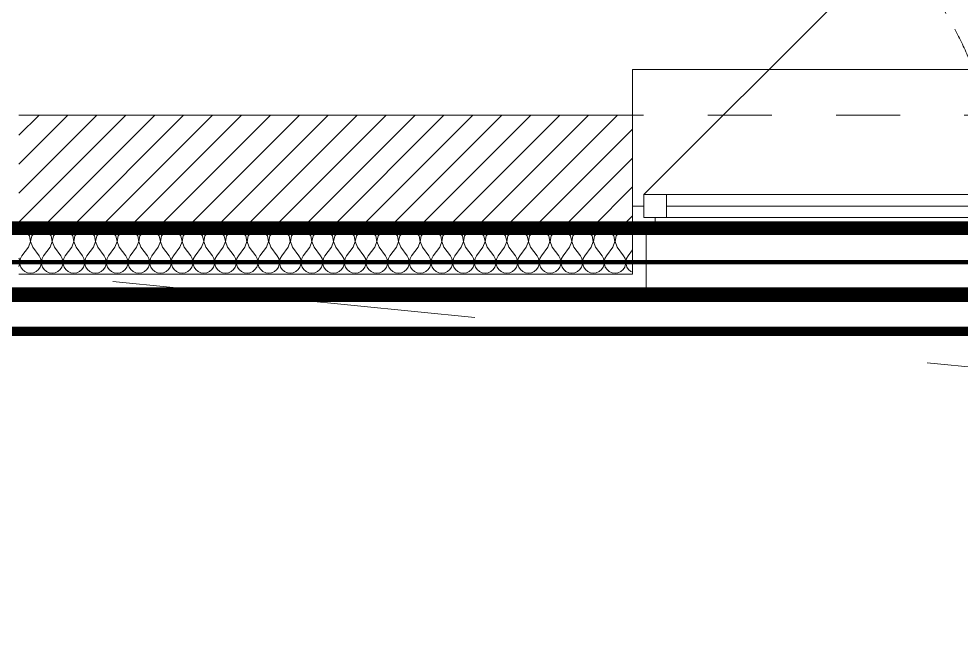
# Model space of a CAD drawing. Header units: millimetres. Extents: x 1322820 to 1391563, y 1051909 to 1098256.
# Drawn here: x 1347829 to 1349902, y 1077819 to 1079192 of the extents above; entities that cross this region are included whole.
import ezdxf

# ---------------------------------------------------------------- set-up
doc = ezdxf.new("R2010")
doc.units = ezdxf.units.MM
doc.header["$MEASUREMENT"] = 0
for name, pattern in [('AStair_dashed', [1800, 800, -1000]), ('Dashed', [282.222223, 141.111112, -141.111112]), ('DUBLU_INTRERUPT', [1.093612, 0.529167, -0.211667, 0.141111, -0.211667]), ('pard', [115, 75, -40])]:
    doc.linetypes.add(name, pattern=pattern)
doc.layers.get('0').update_dxf_attribs({"true_color": 0x787878})
for name, color, linetype, true_color in [('arhitectura - decoratii fatada', 7, 'Continuous', 0x787878), ('New_ARCHICAD Windows', 7, 'Continuous', 0x787878), ('New_rezistenta - pereti de rezistenta', 7, 'Continuous', 0x787878)]:
    doc.layers.add(name, color=color, linetype=linetype, true_color=true_color)
for name, color, linetype, lineweight, true_color in [('arhitectura - decoratii fatada_Pen_No__101', 7, 'Continuous', 13, 0x787878), ('arhitectura - desen 2D_Pen_No__2', 7, 'Continuous', 13, 0x787878), ('New_ARCHICAD Windows_Pen_No__1', 7, 'Continuous', 13, 0x787878), ('New_ARCHICAD Windows_Pen_No__21', 7, 'Continuous', 20, 0x787878), ('New_rezistenta - pereti de rezistenta_Pen_No__1', 7, 'Continuous', 13, 0x787878), ('New_rezistenta - pereti de rezistenta_Pen_No__21', 7, 'Continuous', 20, 0x787878)]:
    doc.layers.add(name, color=color, linetype=linetype, lineweight=lineweight, true_color=true_color)
for name, color, linetype in [('Circuit echipo', 7, 'Continuous'), ('circuite iluminat vitali', 1, 'Continuous'), ('circuite prize vitali', 1, 'Continuous')]:
    doc.layers.add(name, color=color, linetype=linetype)

# ---------------------------------------------------------------- blocks, each defined once
blk = doc.blocks.new('*X52', base_point=(1356235.2, 1078942.6))
at = {"layer": 'New_rezistenta - pereti de rezistenta_Pen_No__1', "color": 7, "linetype": 'Continuous', "lineweight": 13}
for p, q in [((1347830.5, 1078728.2), (1347828.5, 1078727.7)), ((1347843, 1078724.7), (1347830.5, 1078728.2)), ((1347851.8, 1078715.1), (1347843, 1078724.7)), ((1347854.2, 1078702.3), (1347851.8, 1078715.1)), ((1347856.8, 1078715.1), (1347854.4, 1078702.3)), ((1347865.6, 1078724.7), (1347856.8, 1078715.1)), ((1347878.1, 1078728.2), (1347865.6, 1078724.7)), ((1347890.6, 1078724.7), (1347878.1, 1078728.2)), ((1347899.4, 1078715.1), (1347890.6, 1078724.7)), ((1347901.8, 1078702.3), (1347899.4, 1078715.1)), ((1347904.4, 1078715.1), (1347902, 1078702.3)), ((1347913.2, 1078724.7), (1347904.4, 1078715.1)), ((1347925.7, 1078728.2), (1347913.2, 1078724.7)), ((1347938.2, 1078724.7), (1347925.7, 1078728.2)), ((1347947, 1078715.1), (1347938.2, 1078724.7)), ((1347949.4, 1078702.3), (1347947, 1078715.1)), ((1347952, 1078715.1), (1347949.6, 1078702.3)), ((1347960.8, 1078724.7), (1347952, 1078715.1)), ((1347973.3, 1078728.2), (1347960.8, 1078724.7)), ((1347985.8, 1078724.7), (1347973.3, 1078728.2)), ((1347994.6, 1078715.1), (1347985.8, 1078724.7)), ((1347997, 1078702.3), (1347994.6, 1078715.1)), ((1347999.7, 1078715.1), (1347997.2, 1078702.3)), ((1348008.4, 1078724.7), (1347999.7, 1078715.1)), ((1348021, 1078728.2), (1348008.4, 1078724.7)), ((1348033.5, 1078724.7), (1348021, 1078728.2)), ((1348042.2, 1078715.1), (1348033.5, 1078724.7)), ((1348044.7, 1078702.3), (1348042.2, 1078715.1)), ((1348047.3, 1078715.1), (1348044.9, 1078702.3)), ((1348056.1, 1078724.7), (1348047.3, 1078715.1)), ((1348068.6, 1078728.2), (1348056.1, 1078724.7)), ((1348081.1, 1078724.7), (1348068.6, 1078728.2)), ((1348089.9, 1078715.1), (1348081.1, 1078724.7)), ((1348092.3, 1078702.3), (1348089.9, 1078715.1)), ((1348094.9, 1078715.1), (1348092.5, 1078702.3)), ((1348103.7, 1078724.7), (1348094.9, 1078715.1)), ((1348116.2, 1078728.2), (1348103.7, 1078724.7)), ((1348128.7, 1078724.7), (1348116.2, 1078728.2)), ((1348137.5, 1078715.1), (1348128.7, 1078724.7)), ((1348139.9, 1078702.3), (1348137.5, 1078715.1)), ((1348142.5, 1078715.1), (1348140.1, 1078702.3)), ((1348151.3, 1078724.7), (1348142.5, 1078715.1)), ((1348163.8, 1078728.2), (1348151.3, 1078724.7)), ((1348176.3, 1078724.7), (1348163.8, 1078728.2)), ((1348185.1, 1078715.1), (1348176.3, 1078724.7)), ((1348187.5, 1078702.3), (1348185.1, 1078715.1)), ((1348190.1, 1078715.1), (1348187.7, 1078702.3)), ((1348198.9, 1078724.7), (1348190.1, 1078715.1)), ((1348211.4, 1078728.2), (1348198.9, 1078724.7)), ((1348223.9, 1078724.7), (1348211.4, 1078728.2)), ((1348232.7, 1078715.1), (1348223.9, 1078724.7)), ((1348235.1, 1078702.3), (1348232.7, 1078715.1)), ((1348237.7, 1078715.1), (1348235.3, 1078702.3)), ((1348246.5, 1078724.7), (1348237.7, 1078715.1)), ((1348259, 1078728.2), (1348246.5, 1078724.7)), ((1348271.6, 1078724.7), (1348259, 1078728.2)), ((1348280.3, 1078715.1), (1348271.6, 1078724.7)), ((1348282.8, 1078702.3), (1348280.3, 1078715.1)), ((1348285.4, 1078715.1), (1348283, 1078702.3)), ((1348294.1, 1078724.7), (1348285.4, 1078715.1)), ((1348306.7, 1078728.2), (1348294.1, 1078724.7)), ((1348319.2, 1078724.7), (1348306.7, 1078728.2)), ((1348328, 1078715.1), (1348319.2, 1078724.7)), ((1348330.4, 1078702.3), (1348328, 1078715.1)), ((1348333, 1078715.1), (1348330.6, 1078702.3)), ((1348341.8, 1078724.7), (1348333, 1078715.1)), ((1348354.3, 1078728.2), (1348341.8, 1078724.7)), ((1348366.8, 1078724.7), (1348354.3, 1078728.2)), ((1348375.6, 1078715.1), (1348366.8, 1078724.7)), ((1348378, 1078702.3), (1348375.6, 1078715.1)), ((1348380.6, 1078715.1), (1348378.2, 1078702.3)), ((1348389.4, 1078724.7), (1348380.6, 1078715.1)), ((1348401.9, 1078728.2), (1348389.4, 1078724.7)), ((1348414.4, 1078724.7), (1348401.9, 1078728.2)), ((1348423.2, 1078715.1), (1348414.4, 1078724.7)), ((1348425.6, 1078702.3), (1348423.2, 1078715.1)), ((1348428.2, 1078715.1), (1348425.8, 1078702.3)), ((1348437, 1078724.7), (1348428.2, 1078715.1)), ((1348449.5, 1078728.2), (1348437, 1078724.7)), ((1348462, 1078724.7), (1348449.5, 1078728.2)), ((1348470.8, 1078715.1), (1348462, 1078724.7)), ((1348473.2, 1078702.3), (1348470.8, 1078715.1)), ((1348475.8, 1078715.1), (1348473.4, 1078702.3)), ((1348484.6, 1078724.7), (1348475.8, 1078715.1)), ((1348497.1, 1078728.2), (1348484.6, 1078724.7)), ((1348509.7, 1078724.7), (1348497.1, 1078728.2)), ((1348518.4, 1078715.1), (1348509.7, 1078724.7)), ((1348520.9, 1078702.3), (1348518.4, 1078715.1)), ((1348523.5, 1078715.1), (1348521, 1078702.3)), ((1348532.2, 1078724.7), (1348523.5, 1078715.1)), ((1348544.8, 1078728.2), (1348532.2, 1078724.7)), ((1348557.3, 1078724.7), (1348544.8, 1078728.2)), ((1348566.1, 1078715.1), (1348557.3, 1078724.7)), ((1348568.5, 1078702.3), (1348566.1, 1078715.1)), ((1348571.1, 1078715.1), (1348568.7, 1078702.3)), ((1348579.9, 1078724.7), (1348571.1, 1078715.1)), ((1348592.4, 1078728.2), (1348579.9, 1078724.7)), ((1348604.9, 1078724.7), (1348592.4, 1078728.2)), ((1348613.7, 1078715.1), (1348604.9, 1078724.7)), ((1348616.1, 1078702.3), (1348613.7, 1078715.1)), ((1348618.7, 1078715.1), (1348616.3, 1078702.3)), ((1348627.5, 1078724.7), (1348618.7, 1078715.1)), ((1348640, 1078728.2), (1348627.5, 1078724.7)), ((1348652.5, 1078724.7), (1348640, 1078728.2)), ((1348661.3, 1078715.1), (1348652.5, 1078724.7)), ((1348663.7, 1078702.3), (1348661.3, 1078715.1)), ((1348666.3, 1078715.1), (1348663.9, 1078702.3)), ((1348675.1, 1078724.7), (1348666.3, 1078715.1)), ((1348687.6, 1078728.2), (1348675.1, 1078724.7)), ((1348700.1, 1078724.7), (1348687.6, 1078728.2)), ((1348708.9, 1078715.1), (1348700.1, 1078724.7)), ((1348711.3, 1078702.3), (1348708.9, 1078715.1)), ((1348713.9, 1078715.1), (1348711.5, 1078702.3)), ((1348722.7, 1078724.7), (1348713.9, 1078715.1)), ((1348735.2, 1078728.2), (1348722.7, 1078724.7)), ((1348747.8, 1078724.7), (1348735.2, 1078728.2)), ((1348756.5, 1078715.1), (1348747.8, 1078724.7)), ((1348758.9, 1078702.3), (1348756.5, 1078715.1)), ((1348761.6, 1078715.1), (1348759.1, 1078702.3)), ((1348770.3, 1078724.7), (1348761.6, 1078715.1)), ((1348782.9, 1078728.2), (1348770.3, 1078724.7)), ((1348795.4, 1078724.7), (1348782.9, 1078728.2)), ((1348804.2, 1078715.1), (1348795.4, 1078724.7)), ((1348806.6, 1078702.3), (1348804.2, 1078715.1)), ((1348809.2, 1078715.1), (1348806.8, 1078702.3)), ((1348818, 1078724.7), (1348809.2, 1078715.1)), ((1348830.5, 1078728.2), (1348818, 1078724.7)), ((1348843, 1078724.7), (1348830.5, 1078728.2)), ((1348851.8, 1078715.1), (1348843, 1078724.7)), ((1348854.2, 1078702.3), (1348851.8, 1078715.1)), ((1348856.8, 1078715.1), (1348854.4, 1078702.3)), ((1348865.6, 1078724.7), (1348856.8, 1078715.1)), ((1348878.1, 1078728.2), (1348865.6, 1078724.7)), ((1348890.6, 1078724.7), (1348878.1, 1078728.2)), ((1348899.4, 1078715.1), (1348890.6, 1078724.7)), ((1348901.8, 1078702.3), (1348899.4, 1078715.1)), ((1348904.4, 1078715.1), (1348902, 1078702.3)), ((1348913.2, 1078724.7), (1348904.4, 1078715.1)), ((1348925.7, 1078728.2), (1348913.2, 1078724.7)), ((1348938.2, 1078724.7), (1348925.7, 1078728.2)), ((1348947, 1078715.1), (1348938.2, 1078724.7)), ((1348949.4, 1078702.3), (1348947, 1078715.1)), ((1348952, 1078715.1), (1348949.6, 1078702.3)), ((1348960.8, 1078724.7), (1348952, 1078715.1)), ((1348973.3, 1078728.2), (1348960.8, 1078724.7)), ((1348985.8, 1078724.7), (1348973.3, 1078728.2)), ((1348994.6, 1078715.1), (1348985.8, 1078724.7)), ((1348997, 1078702.3), (1348994.6, 1078715.1)), ((1348999.7, 1078715.1), (1348997.2, 1078702.3)), ((1349008.4, 1078724.7), (1348999.7, 1078715.1)), ((1349021, 1078728.2), (1349008.4, 1078724.7)), ((1349033.5, 1078724.7), (1349021, 1078728.2)), ((1349042.2, 1078715.1), (1349033.5, 1078724.7)), ((1349044.7, 1078702.3), (1349042.2, 1078715.1)), ((1349047.3, 1078715.1), (1349044.9, 1078702.3)), ((1349056.1, 1078724.7), (1349047.3, 1078715.1)), ((1349068.6, 1078728.2), (1349056.1, 1078724.7)), ((1349081.1, 1078724.7), (1349068.6, 1078728.2)), ((1349089.9, 1078715.1), (1349081.1, 1078724.7)), ((1349092.3, 1078702.3), (1349089.9, 1078715.1)), ((1349094.9, 1078715.1), (1349092.5, 1078702.3)), ((1349103.7, 1078724.7), (1349094.9, 1078715.1)), ((1349116.2, 1078728.2), (1349103.7, 1078724.7)), ((1349128.7, 1078724.7), (1349116.2, 1078728.2)), ((1349137.5, 1078715.1), (1349128.7, 1078724.7)), ((1349139.9, 1078702.3), (1349137.5, 1078715.1)), ((1349142.5, 1078715.1), (1349140.1, 1078702.3)), ((1349151.3, 1078724.7), (1349142.5, 1078715.1)), ((1349163.8, 1078728.2), (1349151.3, 1078724.7)), ((1349176.3, 1078724.7), (1349163.8, 1078728.2)), ((1349178.5, 1078722.3), (1349176.3, 1078724.7)), ((1347849.5, 1078690.1), (1347854.2, 1078702.3)), ((1347854.4, 1078702.3), (1347859, 1078690.1)), ((1347897.1, 1078690.1), (1347901.8, 1078702.3)), ((1347902, 1078702.3), (1347906.7, 1078690.1)), ((1347944.8, 1078690.1), (1347949.4, 1078702.3)), ((1347949.6, 1078702.3), (1347954.3, 1078690.1)), ((1347992.4, 1078690.1), (1347997, 1078702.3)), ((1347997.2, 1078702.3), (1348001.9, 1078690.1)), ((1348040, 1078690.1), (1348044.7, 1078702.3)), ((1348044.9, 1078702.3), (1348049.5, 1078690.1)), ((1348087.6, 1078690.1), (1348092.3, 1078702.3)), ((1348092.5, 1078702.3), (1348097.1, 1078690.1)), ((1348135.2, 1078690.1), (1348139.9, 1078702.3)), ((1348140.1, 1078702.3), (1348144.8, 1078690.1)), ((1348182.9, 1078690.1), (1348187.5, 1078702.3)), ((1348187.7, 1078702.3), (1348192.4, 1078690.1)), ((1348230.5, 1078690.1), (1348235.1, 1078702.3)), ((1348235.3, 1078702.3), (1348240, 1078690.1)), ((1348278.1, 1078690.1), (1348282.8, 1078702.3)), ((1348283, 1078702.3), (1348287.6, 1078690.1)), ((1348325.7, 1078690.1), (1348330.4, 1078702.3)), ((1348330.6, 1078702.3), (1348335.2, 1078690.1)), ((1348373.3, 1078690.1), (1348378, 1078702.3)), ((1348378.2, 1078702.3), (1348382.9, 1078690.1)), ((1348421, 1078690.1), (1348425.6, 1078702.3)), ((1348425.8, 1078702.3), (1348430.5, 1078690.1)), ((1348468.6, 1078690.1), (1348473.2, 1078702.3)), ((1348473.4, 1078702.3), (1348478.1, 1078690.1)), ((1348516.2, 1078690.1), (1348520.9, 1078702.3)), ((1348521, 1078702.3), (1348525.7, 1078690.1)), ((1348563.8, 1078690.1), (1348568.5, 1078702.3)), ((1348568.7, 1078702.3), (1348573.3, 1078690.1)), ((1348611.4, 1078690.1), (1348616.1, 1078702.3)), ((1348616.3, 1078702.3), (1348621, 1078690.1)), ((1348659, 1078690.1), (1348663.7, 1078702.3)), ((1348663.9, 1078702.3), (1348668.6, 1078690.1)), ((1348706.7, 1078690.1), (1348711.3, 1078702.3)), ((1348711.5, 1078702.3), (1348716.2, 1078690.1)), ((1348754.3, 1078690.1), (1348758.9, 1078702.3)), ((1348759.1, 1078702.3), (1348763.8, 1078690.1)), ((1348801.9, 1078690.1), (1348806.6, 1078702.3)), ((1348806.8, 1078702.3), (1348811.4, 1078690.1)), ((1348849.5, 1078690.1), (1348854.2, 1078702.3)), ((1348854.4, 1078702.3), (1348859, 1078690.1)), ((1348897.1, 1078690.1), (1348901.8, 1078702.3)), ((1348902, 1078702.3), (1348906.7, 1078690.1)), ((1348944.8, 1078690.1), (1348949.4, 1078702.3)), ((1348949.6, 1078702.3), (1348954.3, 1078690.1)), ((1348992.4, 1078690.1), (1348997, 1078702.3)), ((1348997.2, 1078702.3), (1349001.9, 1078690.1)), ((1349040, 1078690.1), (1349044.7, 1078702.3)), ((1349044.9, 1078702.3), (1349049.5, 1078690.1)), ((1349087.6, 1078690.1), (1349092.3, 1078702.3)), ((1349092.5, 1078702.3), (1349097.1, 1078690.1)), ((1349135.2, 1078690.1), (1349139.9, 1078702.3)), ((1349140.1, 1078702.3), (1349144.8, 1078690.1)), ((1347849.5, 1078690.1), (1347835.2, 1078671.1)), ((1347859, 1078690.1), (1347873.3, 1078671.1)), ((1347897.1, 1078690.1), (1347882.9, 1078671.1)), ((1347906.7, 1078690.1), (1347921, 1078671.1)), ((1347944.8, 1078690.1), (1347930.5, 1078671.1)), ((1347954.3, 1078690.1), (1347968.6, 1078671.1)), ((1347992.4, 1078690.1), (1347978.1, 1078671.1)), ((1348001.9, 1078690.1), (1348016.2, 1078671.1)), ((1348040, 1078690.1), (1348025.7, 1078671.1)), ((1348049.5, 1078690.1), (1348063.8, 1078671.1)), ((1348087.6, 1078690.1), (1348073.3, 1078671.1)), ((1348097.1, 1078690.1), (1348111.4, 1078671.1)), ((1348135.2, 1078690.1), (1348121, 1078671.1)), ((1348144.8, 1078690.1), (1348159, 1078671.1)), ((1348182.9, 1078690.1), (1348168.6, 1078671.1)), ((1348192.4, 1078690.1), (1348206.7, 1078671.1)), ((1348230.5, 1078690.1), (1348216.2, 1078671.1)), ((1348240, 1078690.1), (1348254.3, 1078671.1)), ((1348278.1, 1078690.1), (1348263.8, 1078671.1)), ((1348287.6, 1078690.1), (1348301.9, 1078671.1)), ((1348325.7, 1078690.1), (1348311.4, 1078671.1)), ((1348335.2, 1078690.1), (1348349.5, 1078671.1)), ((1348373.3, 1078690.1), (1348359, 1078671.1)), ((1348382.9, 1078690.1), (1348397.1, 1078671.1)), ((1348421, 1078690.1), (1348406.7, 1078671.1)), ((1348430.5, 1078690.1), (1348444.8, 1078671.1)), ((1348468.6, 1078690.1), (1348454.3, 1078671.1)), ((1348478.1, 1078690.1), (1348492.4, 1078671.1)), ((1348516.2, 1078690.1), (1348501.9, 1078671.1)), ((1348525.7, 1078690.1), (1348540, 1078671.1)), ((1348563.8, 1078690.1), (1348549.5, 1078671.1)), ((1348573.3, 1078690.1), (1348587.6, 1078671.1)), ((1348611.4, 1078690.1), (1348597.1, 1078671.1)), ((1348621, 1078690.1), (1348635.2, 1078671.1)), ((1348659, 1078690.1), (1348644.8, 1078671.1)), ((1348668.6, 1078690.1), (1348682.9, 1078671.1)), ((1348706.7, 1078690.1), (1348692.4, 1078671.1)), ((1348716.2, 1078690.1), (1348730.5, 1078671.1)), ((1348754.3, 1078690.1), (1348740, 1078671.1)), ((1348763.8, 1078690.1), (1348778.1, 1078671.1)), ((1348801.9, 1078690.1), (1348787.6, 1078671.1)), ((1348811.4, 1078690.1), (1348825.7, 1078671.1)), ((1348849.5, 1078690.1), (1348835.2, 1078671.1)), ((1348859, 1078690.1), (1348873.3, 1078671.1)), ((1348897.1, 1078690.1), (1348882.9, 1078671.1)), ((1348906.7, 1078690.1), (1348921, 1078671.1)), ((1348944.8, 1078690.1), (1348930.5, 1078671.1)), ((1348954.3, 1078690.1), (1348968.6, 1078671.1)), ((1348992.4, 1078690.1), (1348978.1, 1078671.1)), ((1349001.9, 1078690.1), (1349016.2, 1078671.1)), ((1349040, 1078690.1), (1349025.7, 1078671.1)), ((1349049.5, 1078690.1), (1349063.8, 1078671.1)), ((1349087.6, 1078690.1), (1349073.3, 1078671.1)), ((1349097.1, 1078690.1), (1349111.4, 1078671.1)), ((1349135.2, 1078690.1), (1349121, 1078671.1)), ((1349144.8, 1078690.1), (1349159, 1078671.1)), ((1349178.5, 1078684.3), (1349168.6, 1078671.1)), ((1347828.9, 1078665.3), (1347828.5, 1078666)), ((1347828.5, 1078647.7), (1347830.1, 1078652.4)), ((1347830.4, 1078658.9), (1347828.9, 1078665.3)), ((1347830.1, 1078652.4), (1347830.4, 1078658.9)), ((1347832.1, 1078665.3), (1347830.6, 1078658.9)), ((1347830.6, 1078658.9), (1347830.9, 1078652.4)), ((1347830.9, 1078652.4), (1347833, 1078646.1)), ((1347835.2, 1078671.1), (1347832.1, 1078665.3)), ((1347876.5, 1078665.3), (1347873.3, 1078671.1)), ((1347875.6, 1078646.1), (1347877.7, 1078652.4)), ((1347878, 1078658.9), (1347876.5, 1078665.3)), ((1347877.7, 1078652.4), (1347878, 1078658.9)), ((1347879.7, 1078665.3), (1347878.2, 1078658.9)), ((1347878.2, 1078658.9), (1347878.5, 1078652.4)), ((1347878.5, 1078652.4), (1347880.6, 1078646.1)), ((1347882.9, 1078671.1), (1347879.7, 1078665.3)), ((1347924.1, 1078665.3), (1347921, 1078671.1)), ((1347923.2, 1078646.1), (1347925.3, 1078652.4)), ((1347925.6, 1078658.9), (1347924.1, 1078665.3)), ((1347925.3, 1078652.4), (1347925.6, 1078658.9)), ((1347927.3, 1078665.3), (1347925.8, 1078658.9)), ((1347925.8, 1078658.9), (1347926.1, 1078652.4)), ((1347926.1, 1078652.4), (1347928.2, 1078646.1)), ((1347930.5, 1078671.1), (1347927.3, 1078665.3)), ((1347971.7, 1078665.3), (1347968.6, 1078671.1)), ((1347970.8, 1078646.1), (1347972.9, 1078652.4)), ((1347973.2, 1078658.9), (1347971.7, 1078665.3)), ((1347972.9, 1078652.4), (1347973.2, 1078658.9)), ((1347974.9, 1078665.3), (1347973.4, 1078658.9)), ((1347973.4, 1078658.9), (1347973.7, 1078652.4)), ((1347973.7, 1078652.4), (1347975.8, 1078646.1)), ((1347978.1, 1078671.1), (1347974.9, 1078665.3)), ((1348019.4, 1078665.3), (1348016.2, 1078671.1)), ((1348018.4, 1078646.1), (1348020.5, 1078652.4)), ((1348020.9, 1078658.9), (1348019.4, 1078665.3)), ((1348020.5, 1078652.4), (1348020.9, 1078658.9)), ((1348022.5, 1078665.3), (1348021, 1078658.9)), ((1348021, 1078658.9), (1348021.4, 1078652.4)), ((1348021.4, 1078652.4), (1348023.5, 1078646.1)), ((1348025.7, 1078671.1), (1348022.5, 1078665.3)), ((1348067, 1078665.3), (1348063.8, 1078671.1)), ((1348066.1, 1078646.1), (1348068.2, 1078652.4)), ((1348068.5, 1078658.9), (1348067, 1078665.3)), ((1348068.2, 1078652.4), (1348068.5, 1078658.9)), ((1348070.2, 1078665.3), (1348068.7, 1078658.9)), ((1348068.7, 1078658.9), (1348069, 1078652.4)), ((1348069, 1078652.4), (1348071.1, 1078646.1)), ((1348073.3, 1078671.1), (1348070.2, 1078665.3)), ((1348114.6, 1078665.3), (1348111.4, 1078671.1)), ((1348113.7, 1078646.1), (1348115.8, 1078652.4)), ((1348116.1, 1078658.9), (1348114.6, 1078665.3)), ((1348115.8, 1078652.4), (1348116.1, 1078658.9)), ((1348117.8, 1078665.3), (1348116.3, 1078658.9)), ((1348116.3, 1078658.9), (1348116.6, 1078652.4)), ((1348116.6, 1078652.4), (1348118.7, 1078646.1)), ((1348121, 1078671.1), (1348117.8, 1078665.3)), ((1348162.2, 1078665.3), (1348159, 1078671.1)), ((1348161.3, 1078646.1), (1348163.4, 1078652.4)), ((1348163.7, 1078658.9), (1348162.2, 1078665.3)), ((1348163.4, 1078652.4), (1348163.7, 1078658.9)), ((1348165.4, 1078665.3), (1348163.9, 1078658.9)), ((1348163.9, 1078658.9), (1348164.2, 1078652.4)), ((1348164.2, 1078652.4), (1348166.3, 1078646.1)), ((1348168.6, 1078671.1), (1348165.4, 1078665.3)), ((1348209.8, 1078665.3), (1348206.7, 1078671.1)), ((1348208.9, 1078646.1), (1348211, 1078652.4)), ((1348211.3, 1078658.9), (1348209.8, 1078665.3)), ((1348211, 1078652.4), (1348211.3, 1078658.9)), ((1348213, 1078665.3), (1348211.5, 1078658.9)), ((1348211.5, 1078658.9), (1348211.8, 1078652.4)), ((1348211.8, 1078652.4), (1348213.9, 1078646.1)), ((1348216.2, 1078671.1), (1348213, 1078665.3)), ((1348257.5, 1078665.3), (1348254.3, 1078671.1)), ((1348256.5, 1078646.1), (1348258.6, 1078652.4)), ((1348258.9, 1078658.9), (1348257.5, 1078665.3)), ((1348258.6, 1078652.4), (1348258.9, 1078658.9)), ((1348260.6, 1078665.3), (1348259.1, 1078658.9)), ((1348259.1, 1078658.9), (1348259.5, 1078652.4)), ((1348259.5, 1078652.4), (1348261.6, 1078646.1)), ((1348263.8, 1078671.1), (1348260.6, 1078665.3)), ((1348305.1, 1078665.3), (1348301.9, 1078671.1)), ((1348304.2, 1078646.1), (1348306.3, 1078652.4)), ((1348306.6, 1078658.9), (1348305.1, 1078665.3)), ((1348306.3, 1078652.4), (1348306.6, 1078658.9)), ((1348308.2, 1078665.3), (1348306.8, 1078658.9)), ((1348306.8, 1078658.9), (1348307.1, 1078652.4)), ((1348307.1, 1078652.4), (1348309.2, 1078646.1)), ((1348311.4, 1078671.1), (1348308.2, 1078665.3)), ((1348352.7, 1078665.3), (1348349.5, 1078671.1)), ((1348351.8, 1078646.1), (1348353.9, 1078652.4)), ((1348354.2, 1078658.9), (1348352.7, 1078665.3)), ((1348353.9, 1078652.4), (1348354.2, 1078658.9)), ((1348355.9, 1078665.3), (1348354.4, 1078658.9)), ((1348354.4, 1078658.9), (1348354.7, 1078652.4)), ((1348354.7, 1078652.4), (1348356.8, 1078646.1)), ((1348359, 1078671.1), (1348355.9, 1078665.3)), ((1348400.3, 1078665.3), (1348397.1, 1078671.1)), ((1348399.4, 1078646.1), (1348401.5, 1078652.4)), ((1348401.8, 1078658.9), (1348400.3, 1078665.3)), ((1348401.5, 1078652.4), (1348401.8, 1078658.9)), ((1348403.5, 1078665.3), (1348402, 1078658.9)), ((1348402, 1078658.9), (1348402.3, 1078652.4)), ((1348402.3, 1078652.4), (1348404.4, 1078646.1)), ((1348406.7, 1078671.1), (1348403.5, 1078665.3)), ((1348447.9, 1078665.3), (1348444.8, 1078671.1)), ((1348447, 1078646.1), (1348449.1, 1078652.4)), ((1348449.4, 1078658.9), (1348447.9, 1078665.3)), ((1348449.1, 1078652.4), (1348449.4, 1078658.9)), ((1348451.1, 1078665.3), (1348449.6, 1078658.9)), ((1348449.6, 1078658.9), (1348449.9, 1078652.4)), ((1348449.9, 1078652.4), (1348452, 1078646.1)), ((1348454.3, 1078671.1), (1348451.1, 1078665.3)), ((1348495.6, 1078665.3), (1348492.4, 1078671.1)), ((1348494.6, 1078646.1), (1348496.7, 1078652.4)), ((1348497, 1078658.9), (1348495.6, 1078665.3)), ((1348496.7, 1078652.4), (1348497, 1078658.9)), ((1348498.7, 1078665.3), (1348497.2, 1078658.9)), ((1348497.2, 1078658.9), (1348497.6, 1078652.4)), ((1348497.6, 1078652.4), (1348499.7, 1078646.1)), ((1348501.9, 1078671.1), (1348498.7, 1078665.3)), ((1348543.2, 1078665.3), (1348540, 1078671.1)), ((1348542.2, 1078646.1), (1348544.3, 1078652.4)), ((1348544.7, 1078658.9), (1348543.2, 1078665.3)), ((1348544.3, 1078652.4), (1348544.7, 1078658.9)), ((1348546.3, 1078665.3), (1348544.9, 1078658.9)), ((1348544.9, 1078658.9), (1348545.2, 1078652.4)), ((1348545.2, 1078652.4), (1348547.3, 1078646.1)), ((1348549.5, 1078671.1), (1348546.3, 1078665.3)), ((1348590.8, 1078665.3), (1348587.6, 1078671.1)), ((1348589.9, 1078646.1), (1348592, 1078652.4)), ((1348592.3, 1078658.9), (1348590.8, 1078665.3)), ((1348592, 1078652.4), (1348592.3, 1078658.9)), ((1348594, 1078665.3), (1348592.5, 1078658.9)), ((1348592.5, 1078658.9), (1348592.8, 1078652.4)), ((1348592.8, 1078652.4), (1348594.9, 1078646.1)), ((1348597.1, 1078671.1), (1348594, 1078665.3)), ((1348638.4, 1078665.3), (1348635.2, 1078671.1)), ((1348637.5, 1078646.1), (1348639.6, 1078652.4)), ((1348639.9, 1078658.9), (1348638.4, 1078665.3)), ((1348639.6, 1078652.4), (1348639.9, 1078658.9)), ((1348641.6, 1078665.3), (1348640.1, 1078658.9)), ((1348640.1, 1078658.9), (1348640.4, 1078652.4)), ((1348640.4, 1078652.4), (1348642.5, 1078646.1)), ((1348644.8, 1078671.1), (1348641.6, 1078665.3)), ((1348686, 1078665.3), (1348682.9, 1078671.1)), ((1348685.1, 1078646.1), (1348687.2, 1078652.4)), ((1348687.5, 1078658.9), (1348686, 1078665.3)), ((1348687.2, 1078652.4), (1348687.5, 1078658.9)), ((1348689.2, 1078665.3), (1348687.7, 1078658.9)), ((1348687.7, 1078658.9), (1348688, 1078652.4)), ((1348688, 1078652.4), (1348690.1, 1078646.1)), ((1348692.4, 1078671.1), (1348689.2, 1078665.3)), ((1348733.7, 1078665.3), (1348730.5, 1078671.1)), ((1348732.7, 1078646.1), (1348734.8, 1078652.4)), ((1348735.1, 1078658.9), (1348733.7, 1078665.3)), ((1348734.8, 1078652.4), (1348735.1, 1078658.9)), ((1348736.8, 1078665.3), (1348735.3, 1078658.9)), ((1348735.3, 1078658.9), (1348735.7, 1078652.4)), ((1348735.7, 1078652.4), (1348737.7, 1078646.1)), ((1348740, 1078671.1), (1348736.8, 1078665.3)), ((1348781.3, 1078665.3), (1348778.1, 1078671.1)), ((1348780.3, 1078646.1), (1348782.4, 1078652.4)), ((1348782.8, 1078658.9), (1348781.3, 1078665.3)), ((1348782.4, 1078652.4), (1348782.8, 1078658.9)), ((1348784.4, 1078665.3), (1348783, 1078658.9)), ((1348783, 1078658.9), (1348783.3, 1078652.4)), ((1348783.3, 1078652.4), (1348785.4, 1078646.1)), ((1348787.6, 1078671.1), (1348784.4, 1078665.3)), ((1348828.9, 1078665.3), (1348825.7, 1078671.1)), ((1348828, 1078646.1), (1348830.1, 1078652.4)), ((1348830.4, 1078658.9), (1348828.9, 1078665.3)), ((1348830.1, 1078652.4), (1348830.4, 1078658.9)), ((1348832.1, 1078665.3), (1348830.6, 1078658.9)), ((1348830.6, 1078658.9), (1348830.9, 1078652.4)), ((1348830.9, 1078652.4), (1348833, 1078646.1)), ((1348835.2, 1078671.1), (1348832.1, 1078665.3)), ((1348876.5, 1078665.3), (1348873.3, 1078671.1)), ((1348875.6, 1078646.1), (1348877.7, 1078652.4)), ((1348878, 1078658.9), (1348876.5, 1078665.3)), ((1348877.7, 1078652.4), (1348878, 1078658.9)), ((1348879.7, 1078665.3), (1348878.2, 1078658.9)), ((1348878.2, 1078658.9), (1348878.5, 1078652.4)), ((1348878.5, 1078652.4), (1348880.6, 1078646.1)), ((1348882.9, 1078671.1), (1348879.7, 1078665.3)), ((1348924.1, 1078665.3), (1348921, 1078671.1)), ((1348923.2, 1078646.1), (1348925.3, 1078652.4)), ((1348925.6, 1078658.9), (1348924.1, 1078665.3)), ((1348925.3, 1078652.4), (1348925.6, 1078658.9)), ((1348927.3, 1078665.3), (1348925.8, 1078658.9)), ((1348925.8, 1078658.9), (1348926.1, 1078652.4)), ((1348926.1, 1078652.4), (1348928.2, 1078646.1)), ((1348930.5, 1078671.1), (1348927.3, 1078665.3)), ((1348971.7, 1078665.3), (1348968.6, 1078671.1)), ((1348970.8, 1078646.1), (1348972.9, 1078652.4)), ((1348973.2, 1078658.9), (1348971.7, 1078665.3)), ((1348972.9, 1078652.4), (1348973.2, 1078658.9)), ((1348974.9, 1078665.3), (1348973.4, 1078658.9)), ((1348973.4, 1078658.9), (1348973.7, 1078652.4)), ((1348973.7, 1078652.4), (1348975.8, 1078646.1)), ((1348978.1, 1078671.1), (1348974.9, 1078665.3)), ((1349019.4, 1078665.3), (1349016.2, 1078671.1)), ((1349018.4, 1078646.1), (1349020.5, 1078652.4)), ((1349020.9, 1078658.9), (1349019.4, 1078665.3)), ((1349020.5, 1078652.4), (1349020.9, 1078658.9)), ((1349022.5, 1078665.3), (1349021, 1078658.9)), ((1349021, 1078658.9), (1349021.4, 1078652.4)), ((1349021.4, 1078652.4), (1349023.5, 1078646.1)), ((1349025.7, 1078671.1), (1349022.5, 1078665.3)), ((1349067, 1078665.3), (1349063.8, 1078671.1)), ((1349066.1, 1078646.1), (1349068.2, 1078652.4)), ((1349068.5, 1078658.9), (1349067, 1078665.3)), ((1349068.2, 1078652.4), (1349068.5, 1078658.9)), ((1349070.2, 1078665.3), (1349068.7, 1078658.9)), ((1349068.7, 1078658.9), (1349069, 1078652.4)), ((1349069, 1078652.4), (1349071.1, 1078646.1)), ((1349073.3, 1078671.1), (1349070.2, 1078665.3)), ((1349114.6, 1078665.3), (1349111.4, 1078671.1)), ((1349113.7, 1078646.1), (1349115.8, 1078652.4)), ((1349116.1, 1078658.9), (1349114.6, 1078665.3)), ((1349115.8, 1078652.4), (1349116.1, 1078658.9)), ((1349117.8, 1078665.3), (1349116.3, 1078658.9)), ((1349116.3, 1078658.9), (1349116.6, 1078652.4)), ((1349116.6, 1078652.4), (1349118.7, 1078646.1)), ((1349121, 1078671.1), (1349117.8, 1078665.3)), ((1349162.2, 1078665.3), (1349159, 1078671.1)), ((1349161.3, 1078646.1), (1349163.4, 1078652.4)), ((1349163.7, 1078658.9), (1349162.2, 1078665.3)), ((1349163.4, 1078652.4), (1349163.7, 1078658.9)), ((1349165.4, 1078665.3), (1349163.9, 1078658.9)), ((1349163.9, 1078658.9), (1349164.2, 1078652.4)), ((1349164.2, 1078652.4), (1349166.3, 1078646.1)), ((1349168.6, 1078671.1), (1349165.4, 1078665.3)), ((1347833, 1078646.1), (1347836.7, 1078640.7)), ((1347836.7, 1078640.7), (1347841.8, 1078636.5)), ((1347841.8, 1078636.5), (1347847.8, 1078633.9)), ((1347847.8, 1078633.9), (1347854.3, 1078633)), ((1347854.3, 1078633), (1347860.8, 1078633.9)), ((1347860.8, 1078633.9), (1347866.8, 1078636.5)), ((1347866.8, 1078636.5), (1347871.9, 1078640.7)), ((1347871.9, 1078640.7), (1347875.6, 1078646.1)), ((1347880.6, 1078646.1), (1347884.3, 1078640.7)), ((1347884.3, 1078640.7), (1347889.4, 1078636.5)), ((1347889.4, 1078636.5), (1347895.4, 1078633.9)), ((1347895.4, 1078633.9), (1347901.9, 1078633)), ((1347901.9, 1078633), (1347908.4, 1078633.9)), ((1347908.4, 1078633.9), (1347914.4, 1078636.5)), ((1347914.4, 1078636.5), (1347919.5, 1078640.7)), ((1347919.5, 1078640.7), (1347923.2, 1078646.1)), ((1347928.2, 1078646.1), (1347931.9, 1078640.7)), ((1347931.9, 1078640.7), (1347937, 1078636.5)), ((1347937, 1078636.5), (1347943, 1078633.9)), ((1347943, 1078633.9), (1347949.5, 1078633)), ((1347949.5, 1078633), (1347956, 1078633.9)), ((1347956, 1078633.9), (1347962, 1078636.5)), ((1347962, 1078636.5), (1347967.1, 1078640.7)), ((1347967.1, 1078640.7), (1347970.8, 1078646.1)), ((1347975.8, 1078646.1), (1347979.6, 1078640.7)), ((1347979.6, 1078640.7), (1347984.6, 1078636.5)), ((1347984.6, 1078636.5), (1347990.6, 1078633.9)), ((1347990.6, 1078633.9), (1347997.1, 1078633)), ((1347997.1, 1078633), (1348003.6, 1078633.9)), ((1348003.6, 1078633.9), (1348009.7, 1078636.5)), ((1348009.7, 1078636.5), (1348014.7, 1078640.7)), ((1348014.7, 1078640.7), (1348018.4, 1078646.1)), ((1348023.5, 1078646.1), (1348027.2, 1078640.7)), ((1348027.2, 1078640.7), (1348032.2, 1078636.5)), ((1348032.2, 1078636.5), (1348038.3, 1078633.9)), ((1348038.3, 1078633.9), (1348044.8, 1078633)), ((1348044.8, 1078633), (1348051.3, 1078633.9)), ((1348051.3, 1078633.9), (1348057.3, 1078636.5)), ((1348057.3, 1078636.5), (1348062.3, 1078640.7)), ((1348062.3, 1078640.7), (1348066.1, 1078646.1)), ((1348071.1, 1078646.1), (1348074.8, 1078640.7)), ((1348074.8, 1078640.7), (1348079.9, 1078636.5)), ((1348079.9, 1078636.5), (1348085.9, 1078633.9)), ((1348085.9, 1078633.9), (1348092.4, 1078633)), ((1348092.4, 1078633), (1348098.9, 1078633.9)), ((1348098.9, 1078633.9), (1348104.9, 1078636.5)), ((1348104.9, 1078636.5), (1348110, 1078640.7)), ((1348110, 1078640.7), (1348113.7, 1078646.1)), ((1348118.7, 1078646.1), (1348122.4, 1078640.7)), ((1348122.4, 1078640.7), (1348127.5, 1078636.5)), ((1348127.5, 1078636.5), (1348133.5, 1078633.9)), ((1348133.5, 1078633.9), (1348140, 1078633)), ((1348140, 1078633), (1348146.5, 1078633.9)), ((1348146.5, 1078633.9), (1348152.5, 1078636.5)), ((1348152.5, 1078636.5), (1348157.6, 1078640.7)), ((1348157.6, 1078640.7), (1348161.3, 1078646.1)), ((1348166.3, 1078646.1), (1348170, 1078640.7)), ((1348170, 1078640.7), (1348175.1, 1078636.5)), ((1348175.1, 1078636.5), (1348181.1, 1078633.9)), ((1348181.1, 1078633.9), (1348187.6, 1078633)), ((1348187.6, 1078633), (1348194.1, 1078633.9)), ((1348194.1, 1078633.9), (1348200.1, 1078636.5)), ((1348200.1, 1078636.5), (1348205.2, 1078640.7)), ((1348205.2, 1078640.7), (1348208.9, 1078646.1)), ((1348213.9, 1078646.1), (1348217.7, 1078640.7)), ((1348217.7, 1078640.7), (1348222.7, 1078636.5)), ((1348222.7, 1078636.5), (1348228.7, 1078633.9)), ((1348228.7, 1078633.9), (1348235.2, 1078633)), ((1348235.2, 1078633), (1348241.7, 1078633.9)), ((1348241.7, 1078633.9), (1348247.8, 1078636.5)), ((1348247.8, 1078636.5), (1348252.8, 1078640.7)), ((1348252.8, 1078640.7), (1348256.5, 1078646.1)), ((1348261.6, 1078646.1), (1348265.3, 1078640.7)), ((1348265.3, 1078640.7), (1348270.3, 1078636.5)), ((1348270.3, 1078636.5), (1348276.3, 1078633.9)), ((1348276.3, 1078633.9), (1348282.9, 1078633)), ((1348282.9, 1078633), (1348289.4, 1078633.9)), ((1348289.4, 1078633.9), (1348295.4, 1078636.5)), ((1348295.4, 1078636.5), (1348300.4, 1078640.7)), ((1348300.4, 1078640.7), (1348304.2, 1078646.1)), ((1348309.2, 1078646.1), (1348312.9, 1078640.7)), ((1348312.9, 1078640.7), (1348318, 1078636.5)), ((1348318, 1078636.5), (1348324, 1078633.9)), ((1348324, 1078633.9), (1348330.5, 1078633)), ((1348330.5, 1078633), (1348337, 1078633.9)), ((1348337, 1078633.9), (1348343, 1078636.5)), ((1348343, 1078636.5), (1348348, 1078640.7)), ((1348348, 1078640.7), (1348351.8, 1078646.1)), ((1348356.8, 1078646.1), (1348360.5, 1078640.7)), ((1348360.5, 1078640.7), (1348365.6, 1078636.5)), ((1348365.6, 1078636.5), (1348371.6, 1078633.9)), ((1348371.6, 1078633.9), (1348378.1, 1078633)), ((1348378.1, 1078633), (1348384.6, 1078633.9)), ((1348384.6, 1078633.9), (1348390.6, 1078636.5)), ((1348390.6, 1078636.5), (1348395.7, 1078640.7)), ((1348395.7, 1078640.7), (1348399.4, 1078646.1)), ((1348404.4, 1078646.1), (1348408.1, 1078640.7)), ((1348408.1, 1078640.7), (1348413.2, 1078636.5)), ((1348413.2, 1078636.5), (1348419.2, 1078633.9)), ((1348419.2, 1078633.9), (1348425.7, 1078633)), ((1348425.7, 1078633), (1348432.2, 1078633.9)), ((1348432.2, 1078633.9), (1348438.2, 1078636.5)), ((1348438.2, 1078636.5), (1348443.3, 1078640.7)), ((1348443.3, 1078640.7), (1348447, 1078646.1)), ((1348452, 1078646.1), (1348455.8, 1078640.7)), ((1348455.8, 1078640.7), (1348460.8, 1078636.5)), ((1348460.8, 1078636.5), (1348466.8, 1078633.9)), ((1348466.8, 1078633.9), (1348473.3, 1078633)), ((1348473.3, 1078633), (1348479.8, 1078633.9)), ((1348479.8, 1078633.9), (1348485.8, 1078636.5)), ((1348485.8, 1078636.5), (1348490.9, 1078640.7)), ((1348490.9, 1078640.7), (1348494.6, 1078646.1)), ((1348499.7, 1078646.1), (1348503.4, 1078640.7)), ((1348503.4, 1078640.7), (1348508.4, 1078636.5)), ((1348508.4, 1078636.5), (1348514.4, 1078633.9)), ((1348514.4, 1078633.9), (1348521, 1078633)), ((1348521, 1078633), (1348527.5, 1078633.9)), ((1348527.5, 1078633.9), (1348533.5, 1078636.5)), ((1348533.5, 1078636.5), (1348538.5, 1078640.7)), ((1348538.5, 1078640.7), (1348542.2, 1078646.1)), ((1348547.3, 1078646.1), (1348551, 1078640.7)), ((1348551, 1078640.7), (1348556.1, 1078636.5)), ((1348556.1, 1078636.5), (1348562.1, 1078633.9)), ((1348562.1, 1078633.9), (1348568.6, 1078633)), ((1348568.6, 1078633), (1348575.1, 1078633.9)), ((1348575.1, 1078633.9), (1348581.1, 1078636.5)), ((1348581.1, 1078636.5), (1348586.1, 1078640.7)), ((1348586.1, 1078640.7), (1348589.9, 1078646.1)), ((1348594.9, 1078646.1), (1348598.6, 1078640.7)), ((1348598.6, 1078640.7), (1348603.7, 1078636.5)), ((1348603.7, 1078636.5), (1348609.7, 1078633.9)), ((1348609.7, 1078633.9), (1348616.2, 1078633)), ((1348616.2, 1078633), (1348622.7, 1078633.9)), ((1348622.7, 1078633.9), (1348628.7, 1078636.5)), ((1348628.7, 1078636.5), (1348633.8, 1078640.7)), ((1348633.8, 1078640.7), (1348637.5, 1078646.1)), ((1348642.5, 1078646.1), (1348646.2, 1078640.7)), ((1348646.2, 1078640.7), (1348651.3, 1078636.5)), ((1348651.3, 1078636.5), (1348657.3, 1078633.9)), ((1348657.3, 1078633.9), (1348663.8, 1078633)), ((1348663.8, 1078633), (1348670.3, 1078633.9)), ((1348670.3, 1078633.9), (1348676.3, 1078636.5)), ((1348676.3, 1078636.5), (1348681.4, 1078640.7)), ((1348681.4, 1078640.7), (1348685.1, 1078646.1)), ((1348690.1, 1078646.1), (1348693.9, 1078640.7)), ((1348693.9, 1078640.7), (1348698.9, 1078636.5)), ((1348698.9, 1078636.5), (1348704.9, 1078633.9)), ((1348704.9, 1078633.9), (1348711.4, 1078633)), ((1348711.4, 1078633), (1348717.9, 1078633.9)), ((1348717.9, 1078633.9), (1348723.9, 1078636.5)), ((1348723.9, 1078636.5), (1348729, 1078640.7)), ((1348729, 1078640.7), (1348732.7, 1078646.1)), ((1348737.7, 1078646.1), (1348741.5, 1078640.7)), ((1348741.5, 1078640.7), (1348746.5, 1078636.5)), ((1348746.5, 1078636.5), (1348752.5, 1078633.9)), ((1348752.5, 1078633.9), (1348759, 1078633)), ((1348759, 1078633), (1348765.6, 1078633.9)), ((1348765.6, 1078633.9), (1348771.6, 1078636.5)), ((1348771.6, 1078636.5), (1348776.6, 1078640.7)), ((1348776.6, 1078640.7), (1348780.3, 1078646.1)), ((1348785.4, 1078646.1), (1348789.1, 1078640.7)), ((1348789.1, 1078640.7), (1348794.1, 1078636.5)), ((1348794.1, 1078636.5), (1348800.2, 1078633.9)), ((1348800.2, 1078633.9), (1348806.7, 1078633)), ((1348806.7, 1078633), (1348813.2, 1078633.9)), ((1348813.2, 1078633.9), (1348819.2, 1078636.5)), ((1348819.2, 1078636.5), (1348824.2, 1078640.7)), ((1348824.2, 1078640.7), (1348828, 1078646.1)), ((1348833, 1078646.1), (1348836.7, 1078640.7)), ((1348836.7, 1078640.7), (1348841.8, 1078636.5)), ((1348841.8, 1078636.5), (1348847.8, 1078633.9)), ((1348847.8, 1078633.9), (1348854.3, 1078633)), ((1348854.3, 1078633), (1348860.8, 1078633.9)), ((1348860.8, 1078633.9), (1348866.8, 1078636.5)), ((1348866.8, 1078636.5), (1348871.9, 1078640.7)), ((1348871.9, 1078640.7), (1348875.6, 1078646.1)), ((1348880.6, 1078646.1), (1348884.3, 1078640.7)), ((1348884.3, 1078640.7), (1348889.4, 1078636.5)), ((1348889.4, 1078636.5), (1348895.4, 1078633.9)), ((1348895.4, 1078633.9), (1348901.9, 1078633)), ((1348901.9, 1078633), (1348908.4, 1078633.9)), ((1348908.4, 1078633.9), (1348914.4, 1078636.5)), ((1348914.4, 1078636.5), (1348919.5, 1078640.7)), ((1348919.5, 1078640.7), (1348923.2, 1078646.1)), ((1348928.2, 1078646.1), (1348931.9, 1078640.7)), ((1348931.9, 1078640.7), (1348937, 1078636.5)), ((1348937, 1078636.5), (1348943, 1078633.9)), ((1348943, 1078633.9), (1348949.5, 1078633)), ((1348949.5, 1078633), (1348956, 1078633.9)), ((1348956, 1078633.9), (1348962, 1078636.5)), ((1348962, 1078636.5), (1348967.1, 1078640.7)), ((1348967.1, 1078640.7), (1348970.8, 1078646.1)), ((1348975.8, 1078646.1), (1348979.6, 1078640.7)), ((1348979.6, 1078640.7), (1348984.6, 1078636.5)), ((1348984.6, 1078636.5), (1348990.6, 1078633.9)), ((1348990.6, 1078633.9), (1348997.1, 1078633)), ((1348997.1, 1078633), (1349003.6, 1078633.9)), ((1349003.6, 1078633.9), (1349009.7, 1078636.5)), ((1349009.7, 1078636.5), (1349014.7, 1078640.7)), ((1349014.7, 1078640.7), (1349018.4, 1078646.1)), ((1349023.5, 1078646.1), (1349027.2, 1078640.7)), ((1349027.2, 1078640.7), (1349032.2, 1078636.5)), ((1349032.2, 1078636.5), (1349038.3, 1078633.9)), ((1349038.3, 1078633.9), (1349044.8, 1078633)), ((1349044.8, 1078633), (1349051.3, 1078633.9)), ((1349051.3, 1078633.9), (1349057.3, 1078636.5)), ((1349057.3, 1078636.5), (1349062.3, 1078640.7)), ((1349062.3, 1078640.7), (1349066.1, 1078646.1)), ((1349071.1, 1078646.1), (1349074.8, 1078640.7)), ((1349074.8, 1078640.7), (1349079.9, 1078636.5)), ((1349079.9, 1078636.5), (1349085.9, 1078633.9)), ((1349085.9, 1078633.9), (1349092.4, 1078633)), ((1349092.4, 1078633), (1349098.9, 1078633.9)), ((1349098.9, 1078633.9), (1349104.9, 1078636.5)), ((1349104.9, 1078636.5), (1349110, 1078640.7)), ((1349110, 1078640.7), (1349113.7, 1078646.1)), ((1349118.7, 1078646.1), (1349122.4, 1078640.7)), ((1349122.4, 1078640.7), (1349127.5, 1078636.5)), ((1349127.5, 1078636.5), (1349133.5, 1078633.9)), ((1349133.5, 1078633.9), (1349140, 1078633)), ((1349140, 1078633), (1349146.5, 1078633.9)), ((1349146.5, 1078633.9), (1349152.5, 1078636.5)), ((1349152.5, 1078636.5), (1349157.6, 1078640.7)), ((1349157.6, 1078640.7), (1349161.3, 1078646.1)), ((1349166.3, 1078646.1), (1349170, 1078640.7)), ((1349170, 1078640.7), (1349175.1, 1078636.5)), ((1349175.1, 1078636.5), (1349178.5, 1078635))]:
    blk.add_line(p, q, dxfattribs=at)
blk = doc.blocks.new('Horizontal Multi-Sash Window 23')
at = {"layer": 'New_ARCHICAD Windows_Pen_No__1', "color": 7, "linetype": 'Continuous', "lineweight": 13}
for p, q in [((975, 25), (427, 573)), ((-1000, 200), (-1000, 300)), ((-1000, 300), (1000, 300)), ((1000, 300), (1000, 200)), ((250, 25), (925, 25)), ((-950, 0), (175, 0)), ((-950, -25), (175, -25)), ((175, -50), (-950, -50)), ((950, -50), (225, -50)), ((-970, -180), (970, -180))]:
    blk.add_line(p, q, dxfattribs=at)
at = {"layer": 'New_ARCHICAD Windows_Pen_No__1', "color": 7, "linetype": 'Dashed', "lineweight": 13}
blk.add_line((-1000, 200), (1000, 200), dxfattribs=at)
at = {"layer": 'New_ARCHICAD Windows_Pen_No__1', "color": 7, "linetype": 'pard', "lineweight": 13}
blk.add_arc((975, 25), 775, 135, 180, dxfattribs=at)
at = {"layer": 'New_ARCHICAD Windows_Pen_No__21', "color": 7, "linetype": 'Continuous', "lineweight": 20}
for p, q in [((-1000, 200), (-1000, 0)), ((1000, 200), (1000, 0)), ((200, 25), (250, 25)), ((200, -25), (200, 25)), ((250, 25), (250, -25)), ((250, 25), (925, 25)), ((925, -25), (925, 25)), ((925, 25), (975, 25)), ((975, 25), (975, -25)), ((-1000, 0), (-950, 0)), ((-1000, 0), (-1000, -50)), ((-1000, 0), (-1000, -50)), ((-950, 0), (-950, -50)), ((175, -50), (175, 0)), ((175, 0), (200, 0)), ((200, 0), (200, -25)), ((250, 0), (925, 0)), ((975, -25), (975, 0)), ((975, 0), (1000, 0)), ((1000, 0), (1000, -50)), ((1000, 0), (1000, -50)), ((200, -25), (225, -25)), ((250, -25), (200, -25)), ((225, -25), (225, -50)), ((925, -25), (250, -25)), ((975, -25), (925, -25)), ((950, -50), (950, -25)), ((950, -25), (975, -25)), ((-950, -50), (-1000, -50)), ((-970, -50), (-970, -180)), ((200, -50), (175, -50)), ((225, -50), (200, -50)), ((1000, -50), (950, -50)), ((970, -50), (970, -180)), ((-1000, -180), (-970, -180)), ((1000, -180), (970, -180))]:
    blk.add_line(p, q, dxfattribs=at)
blk = doc.blocks.new('Wall_15_1', base_point=(1346928.5, 1078980.6))
at = {"layer": 'New_rezistenta - pereti de rezistenta', "linetype": 'Continuous', "lineweight": 0, "true_color": 0x000000}
h = blk.add_hatch(dxfattribs=at)
h.set_pattern_fill('BETON_ARMAT_0001', color=18, style=0, pattern_type=2)
h.set_pattern_definition([(45, (1356235.236, 1078942.57), (-31.8198, 31.8198), [])])
h.paths.add_polyline_path([(1349178.5, 1078980.6), (1347828.5, 1078980.6), (1347828.5, 1078780.6), (1347828.5, 1078730.6), (1349178.5, 1078730.6), (1349178.5, 1078780.6)])
at = {"layer": 'New_rezistenta - pereti de rezistenta_Pen_No__21', "color": 7, "linetype": 'Continuous', "lineweight": 20}
for p, q in [((1349178.5, 1078980.6), (1349178.5, 1078780.6)), ((1349178.5, 1078780.6), (1349178.5, 1078730.6)), ((1347828.5, 1078730.6), (1349178.5, 1078730.6)), ((1349178.5, 1078730.6), (1349208.5, 1078730.6)), ((1349178.5, 1078630.6), (1349178.5, 1078730.6)), ((1349208.5, 1078730.6), (1349208.5, 1078600.6)), ((1347828.5, 1078630.6), (1349178.5, 1078630.6)), ((1349178.5, 1078600.6), (1349208.5, 1078600.6))]:
    blk.add_line(p, q, dxfattribs=at)
at = {"layer": 'New_rezistenta - pereti de rezistenta_Pen_No__21', "color": 7, "linetype": 'Continuous', "lineweight": 20, "flags": 128}
for points in [[(1349178.5, 1078980.6), (1347828.5, 1078980.6)], [(1347828.5, 1078600.6), (1349178.5, 1078600.6)]]:
    blk.add_lwpolyline(points, dxfattribs=at)
at = {"layer": 'New_ARCHICAD Windows', "color": 7, "linetype": 'Continuous', "lineweight": 13, "xscale": -1, "zscale": 1000}
blk.add_blockref('Horizontal Multi-Sash Window 23', (1350178.5, 1078780.6), dxfattribs=at)
at = {"layer": 'New_rezistenta - pereti de rezistenta', "color": 7, "lineweight": 20}
blk.add_blockref('*X52', (1356235.2, 1078942.6), dxfattribs=at)
blk = doc.blocks.new('Wall_160_1', base_point=(1346528.5, 1078580.6))
at = {"layer": 'arhitectura - decoratii fatada_Pen_No__101', "color": 253, "linetype": 'Continuous', "lineweight": 13, "flags": 128}
for points in [[(1349168.5, 1078600.6), (1346548.5, 1078600.6)], [(1349168.5, 1078580.6), (1349168.5, 1078600.6)], [(1346548.5, 1078580.6), (1349168.5, 1078580.6)]]:
    blk.add_lwpolyline(points, dxfattribs=at)
blk = doc.blocks.new('Wall_161_1', base_point=(1346528.5, 1078580.6))
at = {"layer": 'arhitectura - decoratii fatada_Pen_No__101', "color": 253, "linetype": 'Continuous', "lineweight": 13, "flags": 128}
for points in [[(1349168.5, 1078600.6), (1346548.5, 1078600.6)], [(1349168.5, 1078580.6), (1349168.5, 1078600.6)], [(1346548.5, 1078580.6), (1349168.5, 1078580.6)]]:
    blk.add_lwpolyline(points, dxfattribs=at)
blk = doc.blocks.new('Wall_162_1', base_point=(1347828.5, 1078580.6))
at = {"layer": 'arhitectura - decoratii fatada_Pen_No__101', "color": 253, "linetype": 'Continuous', "lineweight": 13, "flags": 128}
for points in [[(1349168.5, 1078600.6), (1347828.5, 1078600.6)], [(1349168.5, 1078580.6), (1349168.5, 1078600.6)], [(1347828.5, 1078580.6), (1349168.5, 1078580.6)]]:
    blk.add_lwpolyline(points, dxfattribs=at)
blk = doc.blocks.new('Wall_165_1', base_point=(1349178.5, 1078580.6))
at = {"layer": 'arhitectura - decoratii fatada_Pen_No__101', "color": 253, "linetype": 'Continuous', "lineweight": 13, "flags": 128}
for points in [[(1351178.5, 1078600.6), (1349178.5, 1078600.6)], [(1349178.5, 1078600.6), (1349178.5, 1078580.6)], [(1351178.5, 1078580.6), (1351178.5, 1078600.6)], [(1349178.5, 1078580.6), (1351178.5, 1078580.6)]]:
    blk.add_lwpolyline(points, dxfattribs=at)
blk = doc.blocks.new('Wall_166_1', base_point=(1349178.5, 1078580.6))
at = {"layer": 'arhitectura - decoratii fatada_Pen_No__101', "color": 253, "linetype": 'Continuous', "lineweight": 13, "flags": 128}
for points in [[(1351178.5, 1078600.6), (1349178.5, 1078600.6)], [(1349178.5, 1078600.6), (1349178.5, 1078580.6)], [(1351178.5, 1078580.6), (1351178.5, 1078600.6)], [(1349178.5, 1078580.6), (1351178.5, 1078580.6)]]:
    blk.add_lwpolyline(points, dxfattribs=at)
blk = doc.blocks.new('Wall_167_1', base_point=(1349178.5, 1078580.6))
at = {"layer": 'arhitectura - decoratii fatada_Pen_No__101', "color": 253, "linetype": 'Continuous', "lineweight": 13, "flags": 128}
for points in [[(1351178.5, 1078600.6), (1349178.5, 1078600.6)], [(1349178.5, 1078600.6), (1349178.5, 1078580.6)], [(1351178.5, 1078580.6), (1351178.5, 1078600.6)], [(1349178.5, 1078580.6), (1351178.5, 1078580.6)]]:
    blk.add_lwpolyline(points, dxfattribs=at)
blk = doc.blocks.new('terasa')
at = {"layer": 'arhitectura - desen 2D_Pen_No__2', "linetype": 'AStair_dashed', "lineweight": 13}
blk.add_line((1355995.913, 1077819.325), (1346478.502, 1078770.6), dxfattribs=at)
at = {"layer": 'arhitectura - decoratii fatada', "lineweight": 20}
for name, p in [('Wall_160_1', (1346528.502, 1078580.6)), ('Wall_161_1', (1346528.502, 1078580.6)), ('Wall_162_1', (1347828.502, 1078580.6)), ('Wall_165_1', (1349178.502, 1078580.6)), ('Wall_166_1', (1349178.502, 1078580.6)), ('Wall_167_1', (1349178.502, 1078580.6))]:
    blk.add_blockref(name, p, dxfattribs=at)
at = {"layer": 'New_rezistenta - pereti de rezistenta', "lineweight": 20}
blk.add_blockref('Wall_15_1', (1346928.502, 1078980.6), dxfattribs=at)

msp = doc.modelspace()

# ---------------------------------------------------------------- block references
msp.add_blockref('terasa', (0, 0))

# ---------------------------------------------------------------- next in the draw order: linework, layer by layer
at = {"layer": 'Circuit echipo', "linetype": 'DUBLU_INTRERUPT', "lineweight": 20, "ltscale": 1000, "const_width": 10}
msp.add_lwpolyline([(1332208.4, 1082095.9), (1332208.4, 1080213.8), (1346368.2, 1080213.8), (1346368.2, 1078657.1), (1361539.2, 1078657.1), (1361539.2, 1079924.8), (1361539.2, 1079924.8), (1361539.2, 1079924.8), (1361539.2, 1079924.8)], dxfattribs=at)
at = {"layer": 'circuite iluminat vitali', "lineweight": 20, "const_width": 20}
msp.add_lwpolyline([(1361574.6, 1081020.8), (1361607.1, 1081020.8), (1361607.1, 1083222.2), (1362204.3, 1083222.2), (1362204.3, 1078505.1), (1346202.7, 1078505.1), (1346202.7, 1079609.7), (1345979.5, 1079609.7), (1345979.5, 1079609.7), (1345979.5, 1079609.7)], dxfattribs=at)
at = {"layer": 'circuite prize vitali', "lineweight": 20, "const_width": 30}
for points in [[(1332275.3, 1082106.1), (1332275.3, 1080272.7), (1346456.6, 1080272.7), (1346456.6, 1078731.6), (1361137.8, 1078731.6), (1361137.8, 1080119.2), (1361214.1, 1080119.2), (1361214.1, 1080119.2), (1361214.1, 1080119.2)], [(1336918.1, 1080119.1), (1336918.1, 1080156.8), (1346301.5, 1080156.8), (1346301.5, 1078584.4), (1361226.8, 1078584.4), (1361226.8, 1079910.6), (1361226.8, 1079910.6), (1361226.8, 1079910.6), (1361226.8, 1079910.6)]]:
    msp.add_lwpolyline(points, dxfattribs=at)

doc.saveas('drawing.dxf')
